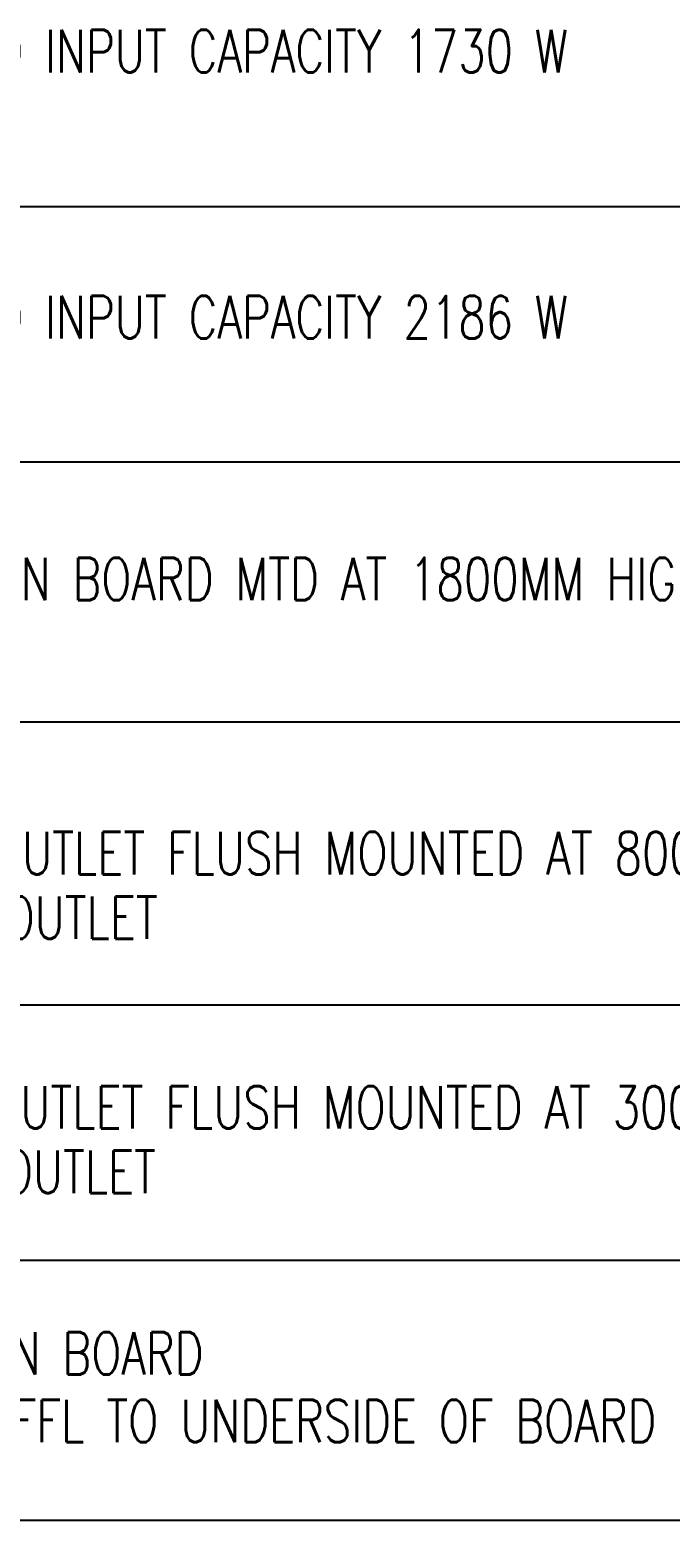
# Model space of a CAD drawing. Header units: inches. Extents: x 16928 to 514628, y -1471 to 241387.
# Drawn here: x 88187 to 91195, y 6485 to 13486 of the extents above; entities that cross this region are included whole.
import ezdxf

# ---------------------------------------------------------------- set-up
doc = ezdxf.new("R2010")
doc.units = ezdxf.units.IN
doc.header["$MEASUREMENT"] = 0
doc.layers.add('ELECT', color=6, linetype='Continuous')
doc.styles.add('ROMANS', font='ROMANS', dxfattribs={"width": 0.7})

msp = doc.modelspace()

# ---------------------------------------------------------------- linework, layer by layer
for p, q in [((82739.5, 12654.9), (95549.1, 12654.9)), ((82739.5, 11456), (95549.1, 11456)), ((82739.5, 10234.6), (95549.1, 10234.6)), ((82739.5, 8905.4), (95549.1, 8905.4)), ((82739.5, 7706.5), (95549.1, 7706.5)), ((82739.5, 6485.1), (95549.1, 6485.1))]:
    msp.add_line(p, q)

# ---------------------------------------------------------------- texts
at = {"layer": 'ELECT', "color": 7, "style": 'ROMANS', "width": 0.75}
for s, p in [('2.0HP AIR CONDITION, RATED INPUT CAPACITY 1730 W ', (85230.4, 13285.5)), ('2.5HP AIR CONDITION, RATED INPUT CAPACITY 2186 W ', (85230.4, 12035.3)), ('METALCLAD TYPE DISTRIBUTION BOARD MTD AT 1800MM HIGH FROM ', (85186.1, 10806.1)), (' 13A SWITCH SINGLE SOCKET OUTLET FLUSH MOUNTED AT 800mm ', (84955.5, 9518.2)), ('HIGH FROM FFL TO CENTRE OUTLET', (85194.5, 9215.4)), (' 13A SWITCH SINGLE SOCKET OUTLET FLUSH MOUNTED AT 300mm ', (84947.3, 8324.3)), ('HIGH FROM FFL TO CENTRE OUTLET', (85186.2, 8021.5)), ('METALCLAD TYPE DISTRIBUTION BOARD', (85139.1, 7168.7)), ('MTD AT 1800MM HIGH FROM FFL TO UNDERSIDE OF BOARD', (85139.1, 6851))]:
    msp.add_text(s, height=200, dxfattribs=at).set_placement(p)

doc.saveas('drawing.dxf')
